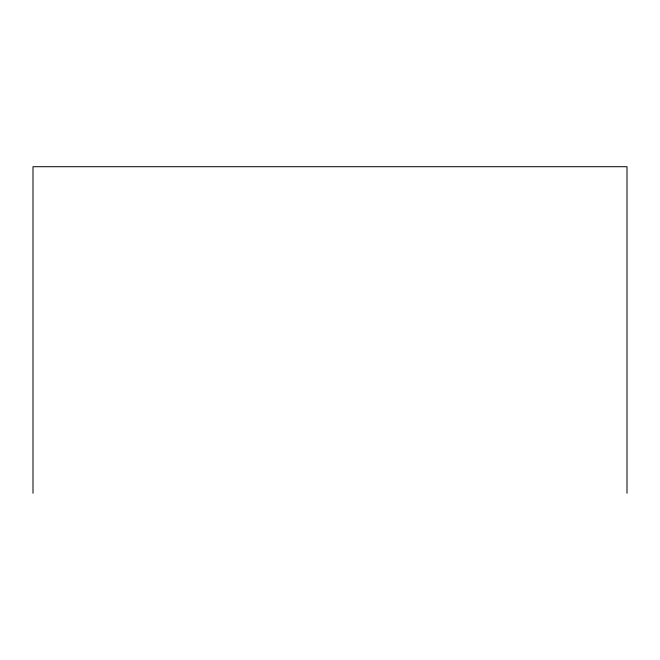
<?xml version="1.0" encoding="UTF-8"?>
<svg xmlns="http://www.w3.org/2000/svg" width="660" height="660" viewBox="0 0 660 660"><rect width="100%" height="100%" fill="white"/><g stroke="black" fill="none" stroke-linecap="round" stroke-linejoin="round"><path stroke-width="0.99" d="M627 493.292L627 166.708L33 166.708L33 493.292"/></g></svg>
